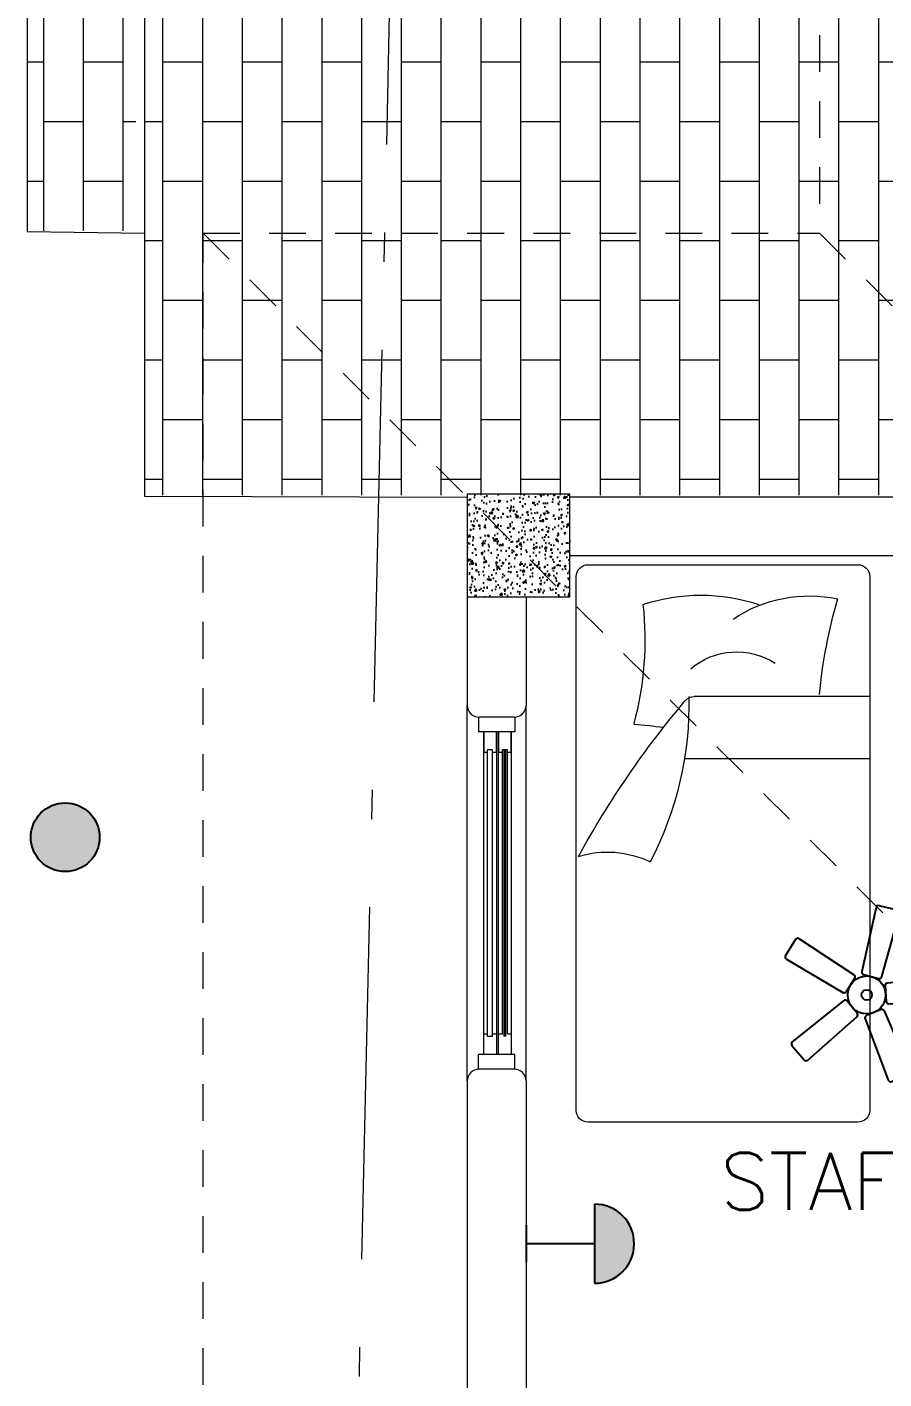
# Model space of a CAD drawing. Header units: metres. Extents: x 14 to 2416, y -346 to 476.
# Drawn here: x 26.452 to 29.371, y -153.088 to -148.48 of the extents above; entities that cross this region are included whole.
import ezdxf

# ---------------------------------------------------------------- set-up
doc = ezdxf.new("R2010")
doc.units = ezdxf.units.M
for name, pattern in [('0', [0]), ('ACAD_ISO10W100', [18, 12, -3, 0, -3]), ('HIDDEN2', [0.1875, 0.125, -0.0625])]:
    doc.linetypes.add(name, pattern=pattern)
doc.layers.get('0').update_dxf_attribs({"linetype": '0', "lineweight": 20})
for name, color, linetype, lineweight in [('A-ANNO-TEXT', 20, 'Continuous', 13), ('A-DOOR', 35, 'Continuous', 5), ('A-WALL', 250, 'Continuous', 20), ('baños', 251, 'Continuous', 0), ('Columnas', 7, 'Continuous', 18), ('MOBILIARIOS', 252, 'Continuous', 0), ('piscina', 131, 'Continuous', 0), ('piso', 253, 'Continuous', 0), ('textos', 7, 'Continuous', 0)]:
    doc.layers.add(name, color=color, linetype=linetype, lineweight=lineweight)
doc.layers.add('HATCH', color=8, linetype='Continuous')
doc.layers.add('MAVA Luminarias', color=1, linetype='Continuous')
doc.layers.add('hatch piso', color=253, linetype='Continuous', lineweight=0, transparency=0.7)
doc.layers.add('SOLAR', color=7, linetype='ACAD_ISO10W100', lineweight=9, true_color=0xff1414)
doc.layers.add('Techos 1', color=7, linetype='HIDDEN2', lineweight=9, true_color=0x42391a)
doc.styles.get("Standard").update_dxf_attribs({"font": 'arial.ttf', "height": 0.1875})
pattern_1 = [(270, (38.70153, 39.36118), (0.1354836, -2e-17), []), (0, (38.70153, 39.36118), (0.1354836, 0.2032), [0.1354836, -0.1354836])]

# ---------------------------------------------------------------- blocks, each defined once
blk = doc.blocks.new('PL BASE 1N NASAS 09')
at = {"layer": 'HATCH'}
h = blk.add_hatch(dxfattribs=at)
h.set_pattern_fill('AR-CONC', color=256, scale=0.00032)
h.paths.add_polyline_path([(-122.4317, -49.1888), (-122.0817, -49.1888), (-122.0817, -48.8388), (-122.4317, -48.8388)])
at = {"layer": 'A-DOOR'}
for p, q in [((-122.3935, -49.599), (-122.3935, -49.649)), ((-122.2695, -49.599), (-122.2695, -49.649)), ((-122.2695, -49.649), (-122.3935, -49.649)), ((-122.3751, -50.749), (-122.3751, -49.649)), ((-122.3321, -49.649), (-122.3321, -50.749)), ((-122.3245, -50.749), (-122.3245, -49.649)), ((-122.2815, -49.649), (-122.2815, -50.749)), ((-122.3623, -50.6877), (-122.3623, -49.7103)), ((-122.3449, -49.7103), (-122.3623, -49.7103)), ((-122.3449, -50.6877), (-122.3449, -49.7103)), ((-122.3117, -50.679), (-122.3117, -49.7103)), ((-122.2943, -49.7103), (-122.3117, -49.7103)), ((-122.2943, -50.679), (-122.2943, -49.7103)), ((-122.3449, -50.6877), (-122.3623, -50.6877)), ((-122.2695, -50.749), (-122.3935, -50.749)), ((-122.3935, -50.799), (-122.3935, -50.749)), ((-122.2695, -50.799), (-122.2695, -50.749))]:
    blk.add_line(p, q, dxfattribs=at)
for points in [[(-122.3449, -49.719), (-122.3321, -49.719), (-122.3321, -49.649), (-122.3751, -49.649), (-122.3751, -49.719), (-122.3623, -49.719)], [(-122.2943, -49.719), (-122.2815, -49.719), (-122.2815, -49.649), (-122.3245, -49.649), (-122.3245, -49.719), (-122.3117, -49.719)], [(-122.3449, -50.679), (-122.3321, -50.679), (-122.3321, -50.749), (-122.3751, -50.749), (-122.3751, -50.679), (-122.3623, -50.679)], [(-122.2943, -50.679), (-122.2815, -50.679), (-122.2815, -50.749), (-122.3245, -50.749), (-122.3245, -50.679), (-122.3117, -50.679)]]:
    blk.add_lwpolyline(points, dxfattribs=at)
at = {"layer": 'A-WALL'}
for p, q in [((-120.3811, -48.8497), (-122.0817, -48.8497)), ((-120.0011, -49.0497), (-122.0817, -49.0497)), ((-122.4311, -49.1888), (-122.4311, -49.559)), ((-122.2311, -49.1888), (-122.2311, -49.559)), ((-122.4311, -50.839), (-122.4311, -49.559)), ((-122.2311, -50.839), (-122.2311, -49.559)), ((-122.2711, -49.599), (-122.3911, -49.599)), ((-122.2711, -50.799), (-122.3911, -50.799)), ((-122.4311, -50.839), (-122.4311, -53.2597)), ((-122.2311, -50.839), (-122.2311, -52.4997))]:
    blk.add_line(p, q, dxfattribs=at)
for centre, start, end in [((-122.3911, -49.559), 180, 270), ((-122.2711, -49.559), 270, 360), ((-122.3911, -50.839), 90, 180), ((-122.2711, -50.839), 0, 90)]:
    blk.add_arc(centre, 0.04, start, end, dxfattribs=at)
at = {"layer": 'Columnas'}
blk.add_lwpolyline([(-122.4317, -49.1888), (-122.0817, -49.1888), (-122.0817, -48.8388), (-122.4317, -48.8388)], close=True, dxfattribs=at)
at = {"layer": 'piscina', "const_width": 0.01}
blk.add_lwpolyline([(-122.303, -49.7103), (-122.303, -50.6877)], dxfattribs=at)
at = {"layer": 'piso'}
for p, q in [((-123.5311, -41.6497), (-123.5311, -48.8454)), ((-123.9311, -42.5497), (-123.9311, -47.9443)), ((-123.9311, -47.9443), (-123.5311, -47.9498)), ((-123.5311, -48.8454), (-122.4317, -48.8497))]:
    blk.add_line(p, q, dxfattribs=at)
at = {"layer": 'Techos 1'}
for p, q in [((-121.2311, -42.5497), (-121.2311, -47.9498)), ((-123.3311, -47.9497), (-121.2311, -47.9497)), ((-123.3311, -56.1498), (-123.3311, -47.9498)), ((-123.3311, -47.9498), (-119.2311, -52.0497)), ((-121.2311, -47.9498), (-118.0811, -51.0997))]:
    blk.add_line(p, q, dxfattribs=at)
at = {"layer": 'baños', "linetype": 'Continuous'}
for tag, p in [('MODELNUMBER', (-121.6562, -54.8273)), ('TRADENAME', (-121.6562, -54.8273)), ('PRODUCT', (-121.6562, -54.8274)), ('MATERIAL', (-121.6562, -54.8274))]:
    blk.add_attdef(tag, p, '', height=0.0000254, rotation=359.9999, dxfattribs=at)
at = {"layer": 'textos', "insert": (-121.7039, -51.2785), "char_height": 0.195, "width": 3.386779, "attachment_point": 7}
blk.add_mtext('{\\Fromans|c0; STAFF 2}', dxfattribs=at)
blk = doc.blocks.new('SBED BL22')
at = {"layer": 'MOBILIARIOS'}
for p, q in [((0.0024, -0.4088), (0.5977, -0.4088)), ((0.0024, -0.622), (0.6287, -0.622))]:
    blk.add_line(p, q, dxfattribs=at)
blk.add_lwpolyline([(1, -1.82), (1, 0, 0.414214), (0.96, 0.04), (0.04, 0.04, 0.414214), (0, 0), (0, -1.82, 0.414214), (0.04, -1.86), (0.96, -1.86, 0.414214)], format="xyb", close=True, dxfattribs=at)
for centre, radius, start, end in [((0.206, -0.5325), 0.4662, 56.115, 102.0188), ((-1.5957, -0.5731), 1.7755, 5.5112, 16.2393), ((0.5755, -0.6929), 0.6292, 71.7279, 108.2721), ((1.8554, -0.2171), 1.0894, 173.5834, 195.2056), ((0.4533, -0.4985), 0.2414, 49.5381, 122.9919), ((0.5977, -0.4488), 0.04, 40.117, 90), ((1.7867, -0.4334), 1.1707, 178.7966, 207.447), ((-1.8433, -2.5056), 3.232, 28.6854, 40.117), ((1.0264, -3.0153), 2.5222, 95.0578, 97.3886), ((0.8936, -1.272), 0.3327, 72.799, 116.0068)]:
    blk.add_arc(centre, radius, start, end, dxfattribs=at)
blk = doc.blocks.new('PL MUEBLES 1N NASAS 09')
at = {"layer": 'hatch piso'}
h = blk.add_hatch(dxfattribs=at)
h.set_pattern_fill('AR-BRSTD', color=256, scale=0.002, angle=-90)
h.set_pattern_definition(pattern_1)
edge = h.paths.add_edge_path()
edge.add_arc((42.2052, 44.7282), 0.0254, 5.5979, 84.4021)
edge.add_line((42.2077, 44.7535), (42.0105, 44.7535))
edge.add_arc((42.0105, 44.8335), 0.08, 180, 270, ccw=False)
edge.add_line((41.9305, 44.8335), (41.9305, 46.5503))
edge.add_line((41.9305, 46.5503), (38.7304, 46.5503))
edge.add_line((38.7304, 46.5503), (38.7304, 39.3612))
edge.add_line((38.7304, 39.3612), (41.9305, 39.3612))
edge.add_line((41.9305, 39.3612), (41.9305, 41.0735))
edge.add_arc((42.0105, 41.0735), 0.08, 91.7582, 180, ccw=False)
edge.add_line((42.008, 41.1535), (42.1927, 41.1536))
edge.add_arc((42.1905, 41.1935), 0.04, 273.219, 360)
edge.add_line((42.2305, 41.1935), (42.2305, 44.7307))
h = blk.add_hatch(dxfattribs=at)
h.set_pattern_fill('AR-BRSTD', color=256, scale=0.002, angle=-90)
h.set_pattern_definition(pattern_1)
h.paths.add_polyline_path([(38.7015, 45.6503), (38.3304, 45.6503), (38.3304, 40.2612), (38.7015, 40.2612)])
at = {"layer": 'baños'}
blk.add_blockref('PL BASE 1N NASAS 09', (162.2615, 88.2033), dxfattribs=at)
at = {"layer": 'MOBILIARIOS', "xscale": -1, "rotation": 359.9974981127077}
blk.add_blockref('SBED BL22', (41.2015, 39.0837), dxfattribs=at)
blk = doc.blocks.new('A$Cbef68299')
blk.add_blockref('PL MUEBLES 1N NASAS 09', (-30.7659, -32.0535))
blk = doc.blocks.new('A$Cc5be7df0')
at = {"layer": 'SOLAR', "ltscale": 0.1}
blk.add_lwpolyline([(50.6493, 18.241), (12.7705, 18.2411), (13.2139, 38.2316), (50.9852, 38.2377)], close=True, dxfattribs=at)
at = {"layer": 'A-ANNO-TEXT'}
blk.add_blockref('A$Cbef68299', (4.1493, 17.337), dxfattribs=at)
blk = doc.blocks.new('abanico mava')
at = {"layer": 'MAVA Luminarias', "linetype": 'ByBlock', "lineweight": -2, "extrusion": (4.64878e-10, 3.72215e-09, 1), "elevation": 0}
for points in [[(513803.1025, 2035248.6775), (513803.2149, 2035249.0863, 0.421374), (513803.2029, 2035249.107), (513803.0842, 2035249.1365, 0.421374), (513803.0638, 2035249.1239), (513802.972, 2035248.71, 0.407089), (513802.9843, 2035248.6901), (513803.0823, 2035248.6658, 0.407089)], [(513802.9213, 2035248.6897), (513802.5673, 2035248.923, 0.421374), (513802.5439, 2035248.9179), (513802.4792, 2035248.8141, 0.421374), (513802.4849, 2035248.7909), (513802.8502, 2035248.5756, 0.407089), (513802.8729, 2035248.5812), (513802.9263, 2035248.6668, 0.407089)], [(513802.9932, 2035248.4048), (513803.1425, 2035248.008, 0.421374), (513803.1644, 2035247.9984), (513803.2777, 2035248.0443, 0.421374), (513803.2868, 2035248.0665), (513803.1178, 2035248.4553, 0.407089), (513803.0962, 2035248.4641), (513803.0026, 2035248.4262, 0.407089)]]:
    blk.add_lwpolyline(points, format="xyb", close=True, dxfattribs=at)
at = {"layer": 'MAVA Luminarias', "linetype": 'ByBlock', "lineweight": -2, "extrusion": (4.64878e-10, 3.72215e-09, 1)}
for points in [[(513803.1469, 2035248.5015), (513803.5704, 2035248.5208, 0.421374), (513803.5864, 2035248.5387), (513803.5777, 2035248.6607, 0.421374), (513803.5594, 2035248.6762), (513803.1374, 2035248.6356, 0.407089), (513803.1223, 2035248.6177), (513803.1295, 2035248.517, 0.407089)], [(513802.8538, 2035248.5211), (513802.5225, 2035248.2565, 0.421374), (513802.5201, 2035248.2327), (513802.5988, 2035248.1391, 0.421374), (513802.6227, 2035248.1373), (513802.9403, 2035248.4182, 0.407089), (513802.942, 2035248.4415), (513802.877, 2035248.5188, 0.407089)]]:
    blk.add_lwpolyline(points, format="xyb", close=True, dxfattribs=at)
at = {"layer": 'MAVA Luminarias', "linetype": 'ByBlock', "lineweight": -2}
for radius in [0.1227, 0.0335]:
    blk.add_circle((513803.0035, 2035248.5589), radius, dxfattribs=at)
blk = doc.blocks.new('A$Cd6acdfdc')
at = {"layer": 'MAVA Luminarias', "transparency": 33554687}
blk.add_hatch(color=2, dxfattribs=at).paths.add_polyline_path([(0, 0.079, 1), (0.158, 0.079, 1)])
at = {"layer": 'MAVA Luminarias', "color": 2, "transparency": 33554687}
blk.add_circle((0.079, 0.079), 0.079, dxfattribs=at)
blk = doc.blocks.new('SCONCE 2')
at = {"layer": 'MAVA Luminarias', "linetype": 'Continuous'}
blk.add_hatch(color=1, dxfattribs=at).paths.add_polyline_path([(0.3422, -0.2405, 1), (-0.169, -0.2405)])
at = {"layer": 'MAVA Luminarias', "color": 1, "linetype": 'Continuous'}
for p, q in [((-0.169, -0.2405), (0.3422, -0.2405)), ((0.0866, -0.2405), (0.0866, -0.6823)), ((-0.0323, -0.6823), (0.2056, -0.6823))]:
    blk.add_line(p, q, dxfattribs=at)
blk.add_arc((0.0866, -0.2405), 0.2556, 0, 180, dxfattribs=at)

msp = doc.modelspace()

# ---------------------------------------------------------------- block references
at = {"layer": 'A-ANNO-TEXT'}
msp.add_blockref('A$Cc5be7df0', (14.7377, -174.7201), dxfattribs=at)
msp.add_blockref('A$Cc5be7df0', (14.7377, -174.7201), dxfattribs=at)
at = {"layer": 'MAVA Luminarias'}
for name, p, xscale, yscale, zscale in [('A$Cd6acdfdc', (26.4643, -151.3589), 1.483214008569871, 1.483214008569871, 1.483214008569871), ('A$Cd6acdfdc', (26.4643, -151.3589), 1.483214008569871, 1.483214008569871, 1.483214008569871), ('abanico mava', (-270617.6596, -1072223.868), 0.5267524126646371, 0.5267524126646371, 0.5267524126646371), ('abanico mava', (-270617.6596, -1072223.868), 0.5267524126646371, 0.5267524126646371, 0.5267524126646371)]:
    msp.add_blockref(name, p, dxfattribs=dict(at, xscale=xscale, yscale=yscale, zscale=zscale))
at = {"layer": 'MAVA Luminarias', "linetype": 'Continuous', "xscale": 0.5277282914889166, "yscale": 0.5277282914889166, "zscale": 0.5277282914889166, "rotation": 270}
msp.add_blockref('SCONCE 2', (28.5119, -152.5815), dxfattribs=at)
msp.add_blockref('SCONCE 2', (28.5119, -152.5815), dxfattribs=at)

doc.saveas('drawing.dxf')
